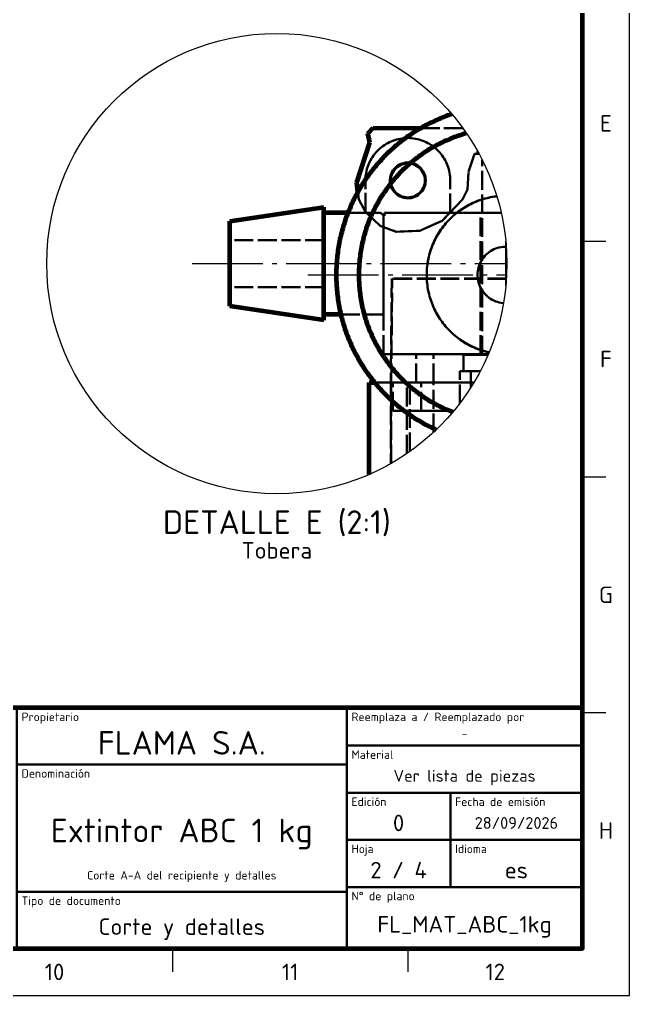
# Model space of a CAD drawing. Header units: millimetres. Extents: x 0 to 2208, y 0 to 420.
# Drawn here: x 944.6 to 1074, y 0 to 207 of the extents above; entities that cross this region are included whole.
import ezdxf
from ezdxf.enums import TextEntityAlignment as Align

# ---------------------------------------------------------------- set-up
doc = ezdxf.new("R2010")
doc.units = ezdxf.units.MM
doc.linetypes.add('IRAM-E-TRAZOS', pattern=[5, 4, -1])
doc.linetypes.add('IRAM-F-TRAZO-PUNTO', pattern=[20, 15, -2, 1, -2])
for name, color, linetype, lineweight in [('01-VISIBLE', 7, 'CONTINUOUS', 70), ('02-OCULTA', 4, 'IRAM-E-TRAZOS', 35), ('03-EJE', 1, 'IRAM-F-TRAZO-PUNTO', 18), ('06-TEXTO', 7, 'CONTINUOUS', 25), ('07-RECUADRO', 7, 'CONTINUOUS', 70), ('08-FINA', 5, 'CONTINUOUS', 18), ('10-ROTULO', 7, 'CONTINUOUS', 35), ('11-TEXTO-ROTULO', 7, 'CONTINUOUS', 25)]:
    doc.layers.add(name, color=color, linetype=linetype, lineweight=lineweight)
doc.styles.add('ISO3098', font='isocpeur.ttf')

msp = doc.modelspace()

# ---------------------------------------------------------------- linework, layer by layer
at = {"layer": '01-VISIBLE'}
for points in [[(1036.291, 186.972), (1035.958, 186.858), (1035.58, 186.724), (1035.203, 186.587), (1034.828, 186.445), (1034.455, 186.298), (1034.083, 186.148), (1033.713, 185.993), (1033.344, 185.835), (1032.978, 185.672), (1032.613, 185.505), (1032.25, 185.334), (1031.889, 185.16), (1031.53, 184.981), (1031.173, 184.798), (1030.818, 184.611), (1030.466, 184.42), (1030.115, 184.226), (1029.767, 184.027), (1029.42, 183.824), (1029.077, 183.618), (1028.735, 183.408), (1028.396, 183.194), (1028.059, 182.976), (1027.724, 182.755), (1027.393, 182.53), (1027.063, 182.301), (1026.736, 182.069), (1026.412, 181.833), (1026.091, 181.593), (1025.772, 181.35), (1025.456, 181.103), (1025.142, 180.852), (1024.832, 180.599), (1024.524, 180.341), (1024.219, 180.081), (1023.917, 179.817), (1023.618, 179.549), (1023.322, 179.279), (1023.03, 179.005), (1022.74, 178.728), (1022.453, 178.447), (1022.169, 178.164), (1021.889, 177.877), (1021.612, 177.587), (1021.338, 177.294), (1021.067, 176.998), (1020.8, 176.699), (1020.536, 176.397), (1020.275, 176.093), (1020.018, 175.785), (1019.764, 175.474), (1019.514, 175.161), (1019.267, 174.845), (1019.024, 174.526), (1018.784, 174.204), (1018.548, 173.88), (1018.316, 173.553), (1018.087, 173.224), (1017.862, 172.892), (1017.64, 172.558), (1017.423, 172.221), (1017.209, 171.882), (1016.999, 171.54), (1016.792, 171.196), (1016.59, 170.85), (1016.391, 170.502), (1016.196, 170.151), (1016.006, 169.798), (1015.819, 169.443), (1015.636, 169.086), (1015.457, 168.727), (1015.282, 168.366), (1015.111, 168.004), (1014.945, 167.639), (1014.782, 167.272), (1014.623, 166.904), (1014.469, 166.534), (1014.318, 166.162), (1014.172, 165.789), (1014.03, 165.414), (1013.892, 165.037), (1013.759, 164.659), (1013.629, 164.279), (1013.504, 163.898), (1013.383, 163.516), (1013.266, 163.132), (1013.154, 162.747), (1013.046, 162.361), (1012.942, 161.974), (1012.842, 161.585), (1012.747, 161.196), (1012.657, 160.805), (1012.57, 160.413), (1012.488, 160.021), (1012.41, 159.627), (1012.337, 159.233), (1012.268, 158.838), (1012.204, 158.442), (1012.144, 158.046), (1012.088, 157.648), (1012.037, 157.251), (1011.99, 156.852), (1011.947, 156.453), (1011.91, 156.054), (1011.876, 155.655), (1011.847, 155.255), (1011.823, 154.854), (1011.802, 154.454), (1011.787, 154.053), (1011.776, 153.652), (1011.769, 153.251), (1011.767, 152.85), (1011.769, 152.449), (1011.776, 152.048), (1011.787, 151.647), (1011.802, 151.246), (1011.823, 150.846), (1011.847, 150.445), (1011.876, 150.045), (1011.91, 149.646), (1011.947, 149.247), (1011.99, 148.848), (1012.037, 148.449), (1012.088, 148.052), (1012.144, 147.654), (1012.204, 147.258), (1012.268, 146.862), (1012.337, 146.467), (1012.41, 146.073), (1012.488, 145.679), (1012.57, 145.287), (1012.657, 144.895), (1012.747, 144.504), (1012.842, 144.115), (1012.942, 143.726), (1013.046, 143.339), (1013.154, 142.953), (1013.266, 142.568), (1013.383, 142.184), (1013.504, 141.802), (1013.629, 141.421), (1013.759, 141.041), (1013.892, 140.663), (1014.03, 140.286), (1014.172, 139.911), (1014.318, 139.538), (1014.469, 139.166), (1014.623, 138.796), (1014.782, 138.428), (1014.945, 138.061), (1015.111, 137.696), (1015.282, 137.334), (1015.457, 136.973), (1015.636, 136.614), (1015.819, 136.257), (1016.006, 135.902), (1016.196, 135.549), (1016.391, 135.198), (1016.59, 134.85), (1016.792, 134.504), (1016.999, 134.16), (1017.209, 133.818), (1017.423, 133.479), (1017.64, 133.142), (1017.862, 132.808), (1018.087, 132.476), (1018.316, 132.147), (1018.548, 131.82), (1018.784, 131.496), (1019.024, 131.174), (1019.267, 130.855), (1019.514, 130.539), (1019.764, 130.226), (1020.018, 129.915), (1020.275, 129.607), (1020.536, 129.303), (1020.8, 129.001), (1021.067, 128.702), (1021.338, 128.406), (1021.612, 128.113), (1021.889, 127.823), (1022.169, 127.536), (1022.453, 127.253), (1022.74, 126.972), (1023.03, 126.695), (1023.322, 126.421), (1023.618, 126.151), (1023.917, 125.883), (1024.219, 125.619), (1024.524, 125.359), (1024.832, 125.101), (1025.142, 124.848), (1025.456, 124.597), (1025.772, 124.35), (1026.091, 124.107), (1026.412, 123.867), (1026.736, 123.631), (1027.063, 123.399), (1027.393, 123.17), (1027.724, 122.945), (1028.059, 122.724), (1028.396, 122.506), (1028.735, 122.292), (1029.077, 122.082), (1029.42, 121.876), (1029.767, 121.673), (1030.115, 121.474), (1030.466, 121.28), (1030.818, 121.089), (1031.173, 120.902), (1031.53, 120.719), (1031.889, 120.54), (1032.25, 120.366), (1032.613, 120.195), (1032.978, 120.028), (1032.985, 120.025)], [(1039.408, 182.909), (1039.274, 182.872), (1038.889, 182.76), (1038.507, 182.644), (1038.125, 182.523), (1037.746, 182.397), (1037.368, 182.266), (1036.991, 182.13), (1036.617, 181.99), (1036.244, 181.844), (1035.873, 181.694), (1035.504, 181.539), (1035.137, 181.38), (1034.773, 181.215), (1034.41, 181.046), (1034.05, 180.873), (1033.691, 180.695), (1033.335, 180.512), (1032.982, 180.325), (1032.631, 180.133), (1032.282, 179.936), (1031.936, 179.736), (1031.593, 179.53), (1031.252, 179.321), (1030.914, 179.107), (1030.579, 178.889), (1030.246, 178.666), (1029.917, 178.439), (1029.59, 178.208), (1029.266, 177.973), (1028.946, 177.734), (1028.628, 177.491), (1028.314, 177.243), (1028.003, 176.992), (1027.695, 176.736), (1027.39, 176.477), (1027.089, 176.214), (1026.791, 175.947), (1026.496, 175.676), (1026.206, 175.401), (1025.918, 175.123), (1025.634, 174.841), (1025.354, 174.555), (1025.078, 174.266), (1024.805, 173.973), (1024.536, 173.677), (1024.271, 173.378), (1024.01, 173.075), (1023.752, 172.768), (1023.499, 172.459), (1023.249, 172.146), (1023.004, 171.83), (1022.763, 171.511), (1022.525, 171.189), (1022.292, 170.864), (1022.063, 170.536), (1021.839, 170.205), (1021.618, 169.871), (1021.402, 169.534), (1021.19, 169.195), (1020.983, 168.852), (1020.78, 168.508), (1020.582, 168.16), (1020.387, 167.811), (1020.198, 167.458), (1020.013, 167.104), (1019.832, 166.747), (1019.656, 166.387), (1019.485, 166.026), (1019.319, 165.662), (1019.157, 165.296), (1018.999, 164.928), (1018.847, 164.558), (1018.699, 164.187), (1018.556, 163.813), (1018.418, 163.437), (1018.285, 163.06), (1018.156, 162.681), (1018.032, 162.301), (1017.914, 161.919), (1017.8, 161.535), (1017.691, 161.15), (1017.587, 160.764), (1017.488, 160.376), (1017.394, 159.988), (1017.305, 159.597), (1017.221, 159.206), (1017.142, 158.814), (1017.068, 158.421), (1016.999, 158.027), (1016.935, 157.632), (1016.877, 157.236), (1016.823, 156.84), (1016.774, 156.443), (1016.731, 156.045), (1016.692, 155.647), (1016.659, 155.248), (1016.631, 154.849), (1016.608, 154.45), (1016.59, 154.05), (1016.577, 153.65), (1016.569, 153.25), (1016.567, 152.85), (1016.569, 152.45), (1016.577, 152.05), (1016.59, 151.65), (1016.608, 151.25), (1016.631, 150.851), (1016.659, 150.452), (1016.692, 150.053), (1016.731, 149.655), (1016.774, 149.257), (1016.823, 148.86), (1016.877, 148.464), (1016.935, 148.068), (1016.999, 147.673), (1017.068, 147.279), (1017.142, 146.886), (1017.221, 146.494), (1017.305, 146.103), (1017.394, 145.712), (1017.488, 145.324), (1017.587, 144.936), (1017.691, 144.55), (1017.8, 144.165), (1017.914, 143.781), (1018.032, 143.399), (1018.156, 143.019), (1018.285, 142.64), (1018.418, 142.263), (1018.556, 141.887), (1018.699, 141.513), (1018.847, 141.142), (1018.999, 140.772), (1019.157, 140.404), (1019.319, 140.038), (1019.485, 139.674), (1019.656, 139.313), (1019.832, 138.953), (1020.013, 138.596), (1020.198, 138.242), (1020.387, 137.889), (1020.582, 137.54), (1020.78, 137.192), (1020.983, 136.848), (1021.19, 136.505), (1021.402, 136.166), (1021.618, 135.829), (1021.839, 135.495), (1022.063, 135.164), (1022.292, 134.836), (1022.525, 134.511), (1022.763, 134.189), (1023.004, 133.87), (1023.249, 133.554), (1023.499, 133.241), (1023.752, 132.932), (1024.01, 132.625), (1024.271, 132.322), (1024.536, 132.023), (1024.805, 131.727), (1025.078, 131.434), (1025.354, 131.145), (1025.634, 130.859), (1025.918, 130.577), (1026.206, 130.299), (1026.496, 130.024), (1026.791, 129.753), (1027.089, 129.486), (1027.39, 129.223), (1027.695, 128.964), (1028.003, 128.708), (1028.314, 128.457), (1028.628, 128.209), (1028.946, 127.966), (1029.266, 127.727), (1029.59, 127.492), (1029.917, 127.261), (1030.246, 127.034), (1030.579, 126.811), (1030.914, 126.593), (1031.252, 126.379), (1031.593, 126.17), (1031.936, 125.964), (1032.282, 125.764), (1032.631, 125.567), (1032.982, 125.375), (1033.335, 125.188), (1033.691, 125.005), (1034.05, 124.827), (1034.41, 124.654), (1034.773, 124.485), (1035.137, 124.32), (1035.504, 124.161), (1035.873, 124.006), (1036.244, 123.856), (1036.487, 123.761)], [(1018.447, 182.87), (1019.607, 184.03)], [(1018.867, 180.95), (1018.447, 182.87)], [(1019.607, 184.03), (1029.738, 184.011)], [(1016.127, 172.49), (1018.867, 180.95)], [(1016.364, 170.454), (1016.127, 172.49)], [(989.167, 164.25), (1009.167, 167.25)], [(1009.167, 143.25), (1009.167, 144.25), (1009.167, 145.25), (1009.167, 146.25), (1009.167, 147.25), (1009.167, 148.25), (1009.167, 149.25), (1009.167, 150.25), (1009.167, 151.25), (1009.167, 152.25), (1009.167, 153.25), (1009.167, 154.25), (1009.167, 155.25), (1009.167, 156.25), (1009.167, 157.25), (1009.167, 158.25), (1009.167, 159.25), (1009.167, 160.25), (1009.167, 161.25), (1009.167, 162.25), (1009.167, 163.25), (1009.167, 164.25), (1009.167, 165.25), (1009.167, 166.25), (1009.167, 167.25)], [(1014.274, 166.05), (1009.167, 166.05)], [(989.167, 146.25), (989.167, 147.25), (989.167, 148.25), (989.167, 149.25), (989.167, 150.25), (989.167, 151.25), (989.167, 152.25), (989.167, 153.25), (989.167, 154.25), (989.167, 155.25), (989.167, 156.25), (989.167, 157.25), (989.167, 158.25), (989.167, 159.25), (989.167, 160.25), (989.167, 161.25), (989.167, 162.25), (989.167, 163.25), (989.167, 164.25)], [(1009.167, 143.25), (989.167, 146.25)], [(1012.76, 144.45), (1009.167, 144.45)], [(1018.767, 130.05), (1018.957, 130.05), (1019.147, 130.05), (1019.337, 130.05), (1019.527, 130.05), (1019.717, 130.05), (1019.907, 130.05)], [(1018.767, 110.525), (1018.767, 130.05)]]:
    msp.add_lwpolyline(points, dxfattribs=at)
at = {"layer": '02-OCULTA'}
for points in [[(1036.291, 186.971), (1036.073, 186.898), (1035.695, 186.766), (1035.318, 186.629), (1034.943, 186.489), (1034.57, 186.344), (1034.198, 186.195), (1033.828, 186.042), (1033.46, 185.885), (1033.094, 185.724), (1032.729, 185.559), (1032.366, 185.39), (1032.005, 185.216), (1031.646, 185.039), (1031.289, 184.858), (1030.934, 184.673), (1030.582, 184.483), (1030.231, 184.29), (1029.882, 184.093), (1029.536, 183.893), (1029.192, 183.688), (1028.85, 183.479), (1028.511, 183.267), (1028.174, 183.051), (1027.839, 182.831), (1027.507, 182.608), (1027.177, 182.381), (1026.85, 182.15), (1026.526, 181.916), (1026.204, 181.678), (1025.884, 181.436), (1025.568, 181.191), (1025.254, 180.942), (1024.943, 180.69), (1024.635, 180.435), (1024.33, 180.176), (1024.027, 179.913), (1023.728, 179.648), (1023.431, 179.379), (1023.138, 179.107), (1022.847, 178.831), (1022.56, 178.552), (1022.275, 178.27), (1021.994, 177.985), (1021.716, 177.697), (1021.442, 177.406), (1021.17, 177.112), (1020.902, 176.814), (1020.637, 176.514), (1020.376, 176.211), (1020.118, 175.905), (1019.863, 175.596), (1019.612, 175.284), (1019.364, 174.97), (1019.12, 174.653), (1018.879, 174.333), (1018.642, 174.01), (1018.409, 173.685), (1018.179, 173.357), (1017.952, 173.027), (1017.73, 172.694), (1017.511, 172.359), (1017.296, 172.021), (1017.085, 171.681), (1016.877, 171.339), (1016.673, 170.994), (1016.474, 170.647), (1016.278, 170.298), (1016.086, 169.947), (1015.897, 169.594), (1015.713, 169.238), (1015.533, 168.881), (1015.357, 168.521), (1015.184, 168.16), (1015.016, 167.797), (1014.852, 167.432), (1014.692, 167.065), (1014.536, 166.696), (1014.384, 166.326), (1014.236, 165.953), (1014.092, 165.58), (1013.953, 165.205), (1013.818, 164.828), (1013.687, 164.449), (1013.56, 164.07), (1013.437, 163.689), (1013.319, 163.306), (1013.204, 162.923), (1013.095, 162.538), (1012.989, 162.151), (1012.888, 161.764), (1012.791, 161.376), (1012.698, 160.986), (1012.61, 160.596), (1012.526, 160.204), (1012.446, 159.812), (1012.371, 159.419), (1012.3, 159.025), (1012.234, 158.63), (1012.172, 158.234), (1012.114, 157.838), (1012.061, 157.441), (1012.012, 157.044), (1011.967, 156.646), (1011.927, 156.248), (1011.892, 155.849), (1011.861, 155.45), (1011.834, 155.051), (1011.812, 154.651), (1011.794, 154.251), (1011.781, 153.851), (1011.772, 153.45), (1011.767, 153.05), (1011.767, 152.65), (1011.772, 152.25), (1011.781, 151.849), (1011.794, 151.449), (1011.812, 151.049), (1011.834, 150.649), (1011.861, 150.25), (1011.892, 149.851), (1011.927, 149.452), (1011.967, 149.054), (1012.012, 148.656), (1012.061, 148.259), (1012.114, 147.862), (1012.172, 147.466), (1012.234, 147.07), (1012.3, 146.675), (1012.371, 146.281), (1012.446, 145.888), (1012.526, 145.496), (1012.61, 145.104), (1012.698, 144.714), (1012.791, 144.324), (1012.888, 143.936), (1012.989, 143.549), (1013.095, 143.162), (1013.204, 142.777), (1013.319, 142.394), (1013.437, 142.011), (1013.56, 141.63), (1013.687, 141.251), (1013.818, 140.872), (1013.953, 140.495), (1014.092, 140.12), (1014.236, 139.747), (1014.384, 139.374), (1014.536, 139.004), (1014.692, 138.635), (1014.852, 138.268), (1015.016, 137.903), (1015.184, 137.54), (1015.357, 137.179), (1015.533, 136.819), (1015.713, 136.462), (1015.897, 136.106), (1016.086, 135.753), (1016.278, 135.402), (1016.474, 135.053), (1016.673, 134.706), (1016.877, 134.361), (1017.085, 134.019), (1017.296, 133.679), (1017.511, 133.341), (1017.73, 133.006), (1017.952, 132.673), (1018.179, 132.343), (1018.409, 132.015), (1018.642, 131.69), (1018.879, 131.367), (1019.12, 131.047), (1019.364, 130.73), (1019.612, 130.416), (1019.863, 130.104), (1020.118, 129.795), (1020.376, 129.489), (1020.637, 129.186), (1020.902, 128.886), (1021.17, 128.588), (1021.442, 128.294), (1021.716, 128.003), (1021.994, 127.715), (1022.275, 127.43), (1022.56, 127.148), (1022.847, 126.869), (1023.138, 126.593), (1023.431, 126.321), (1023.728, 126.052), (1024.027, 125.787), (1024.33, 125.524), (1024.635, 125.265), (1024.943, 125.01), (1025.254, 124.758), (1025.568, 124.509), (1025.884, 124.264), (1026.204, 124.022), (1026.526, 123.784), (1026.85, 123.55), (1027.177, 123.319), (1027.507, 123.092), (1027.839, 122.869), (1028.174, 122.649), (1028.511, 122.433), (1028.85, 122.221), (1029.192, 122.012), (1029.536, 121.807), (1029.882, 121.607), (1030.231, 121.41), (1030.582, 121.217), (1030.934, 121.027), (1031.289, 120.842), (1031.646, 120.661), (1032.005, 120.484), (1032.366, 120.31), (1032.729, 120.141), (1032.985, 120.025)], [(1018.447, 182.87), (1019.607, 184.03)], [(1018.867, 180.95), (1018.447, 182.87)], [(1019.607, 184.03), (1038.64, 183.994)], [(1029.738, 184.011), (1038.64, 183.994)], [(1016.127, 172.49), (1018.867, 180.95)], [(1035.967, 172.91), (1035.958, 173.314), (1035.93, 173.717), (1035.885, 174.118), (1035.822, 174.517), (1035.741, 174.913), (1035.642, 175.304), (1035.526, 175.691), (1035.393, 176.072), (1035.242, 176.447), (1035.075, 176.815), (1034.892, 177.175), (1034.693, 177.526), (1034.478, 177.868), (1034.248, 178.2), (1034.003, 178.521), (1033.744, 178.831), (1033.472, 179.13), (1033.186, 179.415), (1032.888, 179.688), (1032.578, 179.946), (1032.257, 180.191), (1031.925, 180.421), (1031.583, 180.636), (1031.231, 180.835), (1030.872, 181.019), (1030.504, 181.186), (1030.129, 181.336), (1029.748, 181.47), (1029.361, 181.586), (1028.969, 181.684), (1028.574, 181.765), (1028.175, 181.829), (1027.773, 181.874), (1027.37, 181.901), (1026.967, 181.91), (1026.563, 181.901), (1026.16, 181.874), (1025.759, 181.829), (1025.36, 181.765), (1024.964, 181.684), (1024.572, 181.586), (1024.186, 181.47), (1023.804, 181.336), (1023.429, 181.186), (1023.062, 181.019), (1022.702, 180.835), (1022.351, 180.636), (1022.009, 180.421), (1021.677, 180.191), (1021.355, 179.946), (1021.045, 179.688), (1020.747, 179.415), (1020.462, 179.13), (1020.189, 178.831), (1019.93, 178.521), (1019.686, 178.2), (1019.456, 177.868), (1019.241, 177.526), (1019.041, 177.175), (1018.858, 176.815), (1018.691, 176.447), (1018.541, 176.072), (1018.407, 175.691), (1018.291, 175.304), (1018.192, 174.913), (1018.111, 174.517), (1018.048, 174.118), (1018.003, 173.717), (1017.976, 173.314), (1017.967, 172.91)], [(1035.967, 172.91), (1035.958, 173.314), (1035.93, 173.717), (1035.885, 174.118), (1035.822, 174.517), (1035.741, 174.913), (1035.642, 175.304), (1035.526, 175.691), (1035.393, 176.072), (1035.242, 176.447), (1035.075, 176.815), (1034.892, 177.175), (1034.693, 177.526), (1034.478, 177.868), (1034.248, 178.2), (1034.003, 178.521), (1033.744, 178.831), (1033.472, 179.13), (1033.186, 179.415), (1032.888, 179.688), (1032.578, 179.946), (1032.257, 180.191), (1031.925, 180.421), (1031.583, 180.636), (1031.231, 180.835), (1030.872, 181.019), (1030.504, 181.186), (1030.129, 181.336), (1029.748, 181.47), (1029.361, 181.586), (1028.969, 181.684), (1028.574, 181.765), (1028.175, 181.829), (1027.773, 181.874), (1027.37, 181.901), (1026.967, 181.91), (1026.563, 181.901), (1026.16, 181.874), (1025.759, 181.829), (1025.36, 181.765), (1024.964, 181.684), (1024.572, 181.586), (1024.186, 181.47), (1023.804, 181.336), (1023.429, 181.186), (1023.062, 181.019), (1022.702, 180.835), (1022.351, 180.636), (1022.009, 180.421), (1021.677, 180.191), (1021.355, 179.946), (1021.045, 179.688), (1020.747, 179.415), (1020.462, 179.13), (1020.189, 178.831), (1019.93, 178.521), (1019.686, 178.2), (1019.456, 177.868), (1019.241, 177.526), (1019.041, 177.175), (1018.858, 176.815), (1018.691, 176.447), (1018.541, 176.072), (1018.407, 175.691), (1018.291, 175.304), (1018.192, 174.913), (1018.111, 174.517), (1018.048, 174.118), (1018.003, 173.717), (1017.976, 173.314), (1017.967, 172.91)], [(1041.107, 178.53), (1039.827, 174.61)], [(1041.107, 178.53), (1039.827, 174.61)], [(1042.091, 178.53), (1041.107, 178.53)], [(1042.091, 178.53), (1041.107, 178.53)], [(1041.767, 178.53), (1041.767, 179.119)], [(1042.091, 178.53), (1041.767, 178.53)], [(1041.767, 178.53), (1042.091, 178.53)], [(1030.767, 172.91), (1030.745, 173.314), (1030.681, 173.713), (1030.574, 174.103), (1030.427, 174.48), (1030.241, 174.839), (1030.017, 175.176), (1029.759, 175.488), (1029.469, 175.77), (1029.151, 176.02), (1028.808, 176.234), (1028.444, 176.411), (1028.064, 176.548), (1027.671, 176.644), (1027.27, 176.698), (1026.866, 176.709), (1026.462, 176.676), (1026.065, 176.601), (1025.678, 176.485), (1025.305, 176.327), (1024.951, 176.131), (1024.62, 175.899), (1024.316, 175.633), (1024.041, 175.335), (1023.8, 175.011), (1023.595, 174.662), (1023.428, 174.294), (1023.301, 173.91), (1023.215, 173.514), (1023.172, 173.112), (1023.172, 172.708), (1023.215, 172.306), (1023.301, 171.91), (1023.428, 171.526), (1023.595, 171.158), (1023.8, 170.809), (1024.041, 170.485), (1024.316, 170.187), (1024.62, 169.921), (1024.951, 169.689), (1025.305, 169.493), (1025.678, 169.335), (1026.065, 169.219), (1026.462, 169.144), (1026.866, 169.111), (1027.27, 169.122), (1027.671, 169.176), (1028.064, 169.272), (1028.444, 169.409), (1028.808, 169.586), (1029.151, 169.8), (1029.469, 170.05), (1029.759, 170.332), (1030.017, 170.644), (1030.241, 170.981), (1030.427, 171.34), (1030.574, 171.717), (1030.681, 172.107), (1030.745, 172.506), (1030.767, 172.91)], [(1030.767, 172.91), (1030.745, 173.314), (1030.681, 173.713), (1030.574, 174.103), (1030.427, 174.48), (1030.241, 174.839), (1030.017, 175.176), (1029.759, 175.488), (1029.469, 175.77), (1029.151, 176.02), (1028.808, 176.234), (1028.444, 176.411), (1028.064, 176.548), (1027.671, 176.644), (1027.27, 176.698), (1026.866, 176.709), (1026.462, 176.676), (1026.065, 176.601), (1025.678, 176.485), (1025.305, 176.327), (1024.951, 176.131), (1024.62, 175.899), (1024.316, 175.633), (1024.041, 175.335), (1023.8, 175.011), (1023.595, 174.662), (1023.428, 174.294), (1023.301, 173.91), (1023.215, 173.514), (1023.172, 173.112), (1023.172, 172.708), (1023.215, 172.306), (1023.301, 171.91), (1023.428, 171.526), (1023.595, 171.158), (1023.8, 170.809), (1024.041, 170.485), (1024.316, 170.187), (1024.62, 169.921), (1024.951, 169.689), (1025.305, 169.493), (1025.678, 169.335), (1026.065, 169.219), (1026.462, 169.144), (1026.866, 169.111), (1027.27, 169.122), (1027.671, 169.176), (1028.064, 169.272), (1028.444, 169.409), (1028.808, 169.586), (1029.151, 169.8), (1029.469, 170.05), (1029.759, 170.332), (1030.017, 170.644), (1030.241, 170.981), (1030.427, 171.34), (1030.574, 171.717), (1030.681, 172.107), (1030.745, 172.506), (1030.767, 172.91)], [(1030.567, 172.91), (1030.544, 173.313), (1030.476, 173.711), (1030.365, 174.099), (1030.21, 174.472), (1030.015, 174.825), (1029.781, 175.155), (1029.512, 175.456), (1029.211, 175.725), (1028.882, 175.958), (1028.529, 176.153), (1028.156, 176.308), (1027.768, 176.42), (1027.37, 176.487), (1026.967, 176.51), (1026.564, 176.487), (1026.166, 176.42), (1025.778, 176.308), (1025.405, 176.153), (1025.051, 175.958), (1024.722, 175.725), (1024.421, 175.456), (1024.152, 175.155), (1023.918, 174.825), (1023.723, 174.472), (1023.569, 174.099), (1023.457, 173.711), (1023.389, 173.313), (1023.367, 172.91), (1023.389, 172.507), (1023.457, 172.109), (1023.569, 171.721), (1023.723, 171.348), (1023.918, 170.995), (1024.152, 170.665), (1024.421, 170.364), (1024.722, 170.095), (1025.051, 169.862), (1025.405, 169.667), (1025.778, 169.512), (1026.166, 169.4), (1026.564, 169.333), (1026.967, 169.31), (1027.37, 169.333), (1027.768, 169.4), (1028.156, 169.512), (1028.529, 169.667), (1028.882, 169.862), (1029.211, 170.095), (1029.512, 170.364), (1029.781, 170.665), (1030.015, 170.995), (1030.21, 171.348), (1030.365, 171.721), (1030.476, 172.109), (1030.544, 172.507), (1030.567, 172.91)], [(1030.567, 172.91), (1030.544, 173.313), (1030.476, 173.711), (1030.365, 174.099), (1030.21, 174.472), (1030.015, 174.825), (1029.781, 175.155), (1029.512, 175.456), (1029.211, 175.725), (1028.882, 175.958), (1028.529, 176.153), (1028.156, 176.308), (1027.768, 176.42), (1027.37, 176.487), (1026.967, 176.51), (1026.564, 176.487), (1026.166, 176.42), (1025.778, 176.308), (1025.405, 176.153), (1025.051, 175.958), (1024.722, 175.725), (1024.421, 175.456), (1024.152, 175.155), (1023.918, 174.825), (1023.723, 174.472), (1023.569, 174.099), (1023.457, 173.711), (1023.389, 173.313), (1023.367, 172.91), (1023.389, 172.507), (1023.457, 172.109), (1023.569, 171.721), (1023.723, 171.348), (1023.918, 170.995), (1024.152, 170.665), (1024.421, 170.364), (1024.722, 170.095), (1025.051, 169.862), (1025.405, 169.667), (1025.778, 169.512), (1026.166, 169.4), (1026.564, 169.333), (1026.967, 169.31), (1027.37, 169.333), (1027.768, 169.4), (1028.156, 169.512), (1028.529, 169.667), (1028.882, 169.862), (1029.211, 170.095), (1029.512, 170.364), (1029.781, 170.665), (1030.015, 170.995), (1030.21, 171.348), (1030.365, 171.721), (1030.476, 172.109), (1030.544, 172.507), (1030.567, 172.91)], [(1030.567, 172.91), (1030.544, 173.313), (1030.476, 173.711), (1030.365, 174.099), (1030.21, 174.472), (1030.015, 174.825), (1029.781, 175.155), (1029.512, 175.456), (1029.211, 175.725), (1028.882, 175.958), (1028.529, 176.153), (1028.156, 176.308), (1027.768, 176.42), (1027.37, 176.487), (1026.967, 176.51), (1026.564, 176.487), (1026.166, 176.42), (1025.778, 176.308), (1025.405, 176.153), (1025.051, 175.958), (1024.722, 175.725), (1024.421, 175.456), (1024.152, 175.155), (1023.918, 174.825), (1023.723, 174.472), (1023.569, 174.099), (1023.457, 173.711), (1023.389, 173.313), (1023.367, 172.91), (1023.389, 172.507), (1023.457, 172.109), (1023.569, 171.721), (1023.723, 171.348), (1023.918, 170.995), (1024.152, 170.665), (1024.421, 170.364), (1024.722, 170.095), (1025.051, 169.862), (1025.405, 169.667), (1025.778, 169.512), (1026.166, 169.4), (1026.564, 169.333), (1026.967, 169.31), (1027.37, 169.333), (1027.768, 169.4), (1028.156, 169.512), (1028.529, 169.667), (1028.882, 169.862), (1029.211, 170.095), (1029.512, 170.364), (1029.781, 170.665), (1030.015, 170.995), (1030.21, 171.348), (1030.365, 171.721), (1030.476, 172.109), (1030.544, 172.507), (1030.567, 172.91)], [(1030.567, 172.91), (1030.544, 173.313), (1030.476, 173.711), (1030.365, 174.099), (1030.21, 174.472), (1030.015, 174.825), (1029.781, 175.155), (1029.512, 175.456), (1029.211, 175.725), (1028.882, 175.958), (1028.529, 176.153), (1028.156, 176.308), (1027.768, 176.42), (1027.37, 176.487), (1026.967, 176.51), (1026.564, 176.487), (1026.166, 176.42), (1025.778, 176.308), (1025.405, 176.153), (1025.051, 175.958), (1024.722, 175.725), (1024.421, 175.456), (1024.152, 175.155), (1023.918, 174.825), (1023.723, 174.472), (1023.569, 174.099), (1023.457, 173.711), (1023.389, 173.313), (1023.367, 172.91), (1023.389, 172.507), (1023.457, 172.109), (1023.569, 171.721), (1023.723, 171.348), (1023.918, 170.995), (1024.152, 170.665), (1024.421, 170.364), (1024.722, 170.095), (1025.051, 169.862), (1025.405, 169.667), (1025.778, 169.512), (1026.166, 169.4), (1026.564, 169.333), (1026.967, 169.31), (1027.37, 169.333), (1027.768, 169.4), (1028.156, 169.512), (1028.529, 169.667), (1028.882, 169.862), (1029.211, 170.095), (1029.512, 170.364), (1029.781, 170.665), (1030.015, 170.995), (1030.21, 171.348), (1030.365, 171.721), (1030.476, 172.109), (1030.544, 172.507), (1030.567, 172.91)], [(1042.767, 135.93), (1042.767, 177.243)], [(1039.827, 174.61), (1039.627, 171.01)], [(1039.827, 174.61), (1039.627, 171.01)], [(1016.547, 168.89), (1016.127, 172.49)], [(1017.967, 166.05), (1017.967, 172.91)], [(1017.967, 166.05), (1017.967, 172.91)], [(1017.967, 166.242), (1017.967, 172.91)], [(1017.967, 166.242), (1017.967, 172.91)], [(1035.967, 166.05), (1035.967, 172.91)], [(1035.967, 166.05), (1035.967, 172.91)], [(1035.967, 166.158), (1035.967, 172.91)], [(1035.967, 166.158), (1035.967, 172.91)], [(1016.547, 168.89), (1016.364, 170.454)], [(1039.627, 171.01), (1038.567, 168.89)], [(1039.627, 171.01), (1038.567, 168.89)], [(1018.027, 166.13), (1016.547, 168.89)], [(1018.027, 166.13), (1016.547, 168.89)], [(1045.861, 169.54), (1045.665, 169.518), (1045.267, 169.463), (1044.871, 169.399), (1044.477, 169.325), (1044.084, 169.241), (1043.694, 169.149), (1043.306, 169.047), (1042.92, 168.936), (1042.537, 168.815), (1042.157, 168.686), (1041.78, 168.547), (1041.407, 168.4), (1041.038, 168.243), (1040.672, 168.078), (1040.31, 167.904), (1039.952, 167.722), (1039.599, 167.531), (1039.251, 167.332), (1038.908, 167.124), (1038.569, 166.909), (1038.236, 166.685), (1037.908, 166.453), (1037.586, 166.214), (1037.27, 165.967), (1036.959, 165.712), (1036.655, 165.451), (1036.357, 165.182), (1036.066, 164.905), (1035.781, 164.622), (1035.504, 164.333), (1035.233, 164.037), (1034.969, 163.734), (1034.713, 163.425), (1034.464, 163.11), (1034.223, 162.79), (1033.989, 162.463), (1033.763, 162.131), (1033.546, 161.794), (1033.336, 161.452), (1033.135, 161.105), (1032.942, 160.753), (1032.757, 160.396), (1032.581, 160.036), (1032.414, 159.671), (1032.255, 159.302), (1032.105, 158.93), (1031.965, 158.554), (1031.833, 158.175), (1031.71, 157.793), (1031.597, 157.408), (1031.492, 157.02), (1031.398, 156.63), (1031.312, 156.238), (1031.236, 155.844), (1031.169, 155.448), (1031.111, 155.051), (1031.064, 154.653), (1031.025, 154.253), (1030.997, 153.853), (1030.977, 153.452), (1030.968, 153.051), (1030.968, 152.649), (1030.977, 152.248), (1030.997, 151.847), (1031.025, 151.447), (1031.064, 151.047), (1031.111, 150.649), (1031.169, 150.252), (1031.236, 149.856), (1031.312, 149.462), (1031.398, 149.07), (1031.492, 148.68), (1031.597, 148.292), (1031.71, 147.907), (1031.833, 147.525), (1031.965, 147.146), (1032.105, 146.77), (1032.255, 146.398), (1032.414, 146.029), (1032.581, 145.664), (1032.757, 145.304), (1032.942, 144.947), (1033.135, 144.595), (1033.336, 144.248), (1033.546, 143.906), (1033.763, 143.569), (1033.989, 143.237), (1034.223, 142.91), (1034.464, 142.59), (1034.713, 142.275), (1034.969, 141.966), (1035.233, 141.663), (1035.504, 141.367), (1035.781, 141.078), (1036.066, 140.795), (1036.357, 140.518), (1036.655, 140.249), (1036.959, 139.988), (1037.27, 139.733), (1037.586, 139.486), (1037.908, 139.247), (1038.236, 139.015), (1038.569, 138.791), (1038.908, 138.576), (1039.251, 138.368), (1039.599, 138.169), (1039.952, 137.978), (1040.31, 137.796), (1040.672, 137.622), (1041.038, 137.457), (1041.407, 137.3), (1041.78, 137.153), (1042.157, 137.014), (1042.537, 136.885), (1042.92, 136.764), (1043.306, 136.653), (1043.694, 136.551), (1044.084, 136.459), (1044.225, 136.429)], [(1038.567, 168.89), (1034.227, 164.33)], [(1038.567, 168.89), (1034.227, 164.33)], [(1045.861, 169.541), (1045.771, 169.531), (1045.374, 169.479), (1044.978, 169.417), (1044.585, 169.346), (1044.193, 169.265), (1043.803, 169.176), (1043.415, 169.077), (1043.03, 168.968), (1042.647, 168.851), (1042.268, 168.725), (1041.891, 168.589), (1041.518, 168.445), (1041.148, 168.291), (1040.782, 168.129), (1040.42, 167.959), (1040.063, 167.779), (1039.709, 167.592), (1039.36, 167.396), (1039.016, 167.191), (1038.677, 166.979), (1038.343, 166.758), (1038.015, 166.53), (1037.692, 166.294), (1037.374, 166.05)], [(1009.167, 167.25), (1009.167, 166.25), (1009.167, 165.25), (1009.167, 164.25), (1009.167, 163.25), (1009.167, 162.25), (1009.167, 161.25), (1009.167, 160.25), (1009.167, 159.25), (1009.167, 158.25), (1009.167, 157.25), (1009.167, 156.25), (1009.167, 155.25), (1009.167, 154.25), (1009.167, 153.25), (1009.167, 152.25), (1009.167, 151.25), (1009.167, 150.25), (1009.167, 149.25), (1009.167, 148.25), (1009.167, 147.25), (1009.167, 146.25), (1009.167, 145.25), (1009.167, 144.25), (1009.167, 143.25)], [(1009.167, 144.45), (1009.167, 145.479), (1009.167, 146.507), (1009.167, 147.536), (1009.167, 148.564), (1009.167, 149.593), (1009.167, 150.621), (1009.167, 151.65), (1009.167, 152.679), (1009.167, 153.707), (1009.167, 154.736), (1009.167, 155.764), (1009.167, 156.793), (1009.167, 157.821), (1009.167, 158.85), (1009.167, 159.879), (1009.167, 160.907), (1009.167, 161.936), (1009.167, 162.964), (1009.167, 163.993), (1009.167, 165.021), (1009.167, 166.05)], [(1009.167, 166.05), (1009.167, 165.021), (1009.167, 163.993), (1009.167, 162.964), (1009.167, 161.936), (1009.167, 160.907), (1009.167, 159.879), (1009.167, 158.85), (1009.167, 157.821), (1009.167, 156.793), (1009.167, 155.764), (1009.167, 154.736), (1009.167, 153.707), (1009.167, 152.679), (1009.167, 151.65), (1009.167, 150.621), (1009.167, 149.593), (1009.167, 148.564), (1009.167, 147.536), (1009.167, 146.507), (1009.167, 145.479), (1009.167, 144.45)], [(1017.967, 166.05), (1014.274, 166.05)], [(1017.967, 166.242), (1018.027, 166.13)], [(1017.967, 166.242), (1018.027, 166.13)], [(1017.967, 166.05), (1021.141, 166.05)], [(1021.141, 166.05), (1017.967, 166.05)], [(1017.967, 166.05), (1021.141, 166.05)], [(1021.107, 163.29), (1018.027, 166.13)], [(1021.107, 163.29), (1018.027, 166.13)], [(1018.027, 166.13), (1018.113, 166.05)], [(1018.027, 166.13), (1018.113, 166.05)], [(1021.107, 163.29), (1020.608, 163.75), (1020.109, 164.21), (1019.61, 164.67), (1019.111, 165.13), (1018.612, 165.59), (1018.113, 166.05)], [(1018.113, 166.05), (1018.612, 165.59), (1019.111, 165.13), (1019.61, 164.67), (1020.109, 164.21), (1020.608, 163.75), (1021.107, 163.29)], [(1018.113, 166.05), (1021.141, 166.05)], [(1018.113, 166.05), (1021.141, 166.05)], [(1021.141, 166.05), (1018.113, 166.05)], [(1021.141, 166.05), (1021.211, 165.991), (1021.282, 165.933), (1021.353, 165.875), (1021.425, 165.818), (1021.498, 165.762), (1021.571, 165.707), (1021.644, 165.652), (1021.719, 165.599), (1021.793, 165.545), (1021.869, 165.493), (1021.944, 165.442), (1022.021, 165.391)], [(1021.141, 166.05), (1021.242, 165.965), (1021.345, 165.882), (1021.448, 165.8), (1021.553, 165.72), (1021.659, 165.641), (1021.767, 165.564)], [(1021.767, 165.564), (1021.659, 165.641), (1021.553, 165.72), (1021.448, 165.8), (1021.345, 165.882), (1021.242, 165.965), (1021.141, 166.05)], [(1021.141, 166.05), (1021.211, 165.991), (1021.282, 165.933), (1021.353, 165.875), (1021.425, 165.818), (1021.498, 165.762), (1021.571, 165.707), (1021.644, 165.652), (1021.719, 165.599), (1021.793, 165.545), (1021.869, 165.493), (1021.944, 165.442), (1022.021, 165.391)], [(1022.021, 165.391), (1022.021, 166.05)], [(1035.967, 166.05), (1022.021, 166.05)], [(1022.021, 166.05), (1023.127, 166.05), (1024.234, 166.05), (1025.34, 166.05), (1026.447, 166.05), (1027.554, 166.05), (1028.66, 166.05), (1029.767, 166.05)], [(1035.967, 166.05), (1022.021, 166.05)], [(1022.021, 166.05), (1023.127, 166.05), (1024.234, 166.05), (1025.34, 166.05), (1026.447, 166.05), (1027.554, 166.05), (1028.66, 166.05), (1029.767, 166.05)], [(1022.021, 165.391), (1022.021, 166.05)], [(1035.864, 166.05), (1022.021, 166.05)], [(1035.864, 166.05), (1022.021, 166.05)], [(1029.767, 166.05), (1037.374, 166.05)], [(1029.767, 166.05), (1046.79, 166.05)], [(1029.767, 166.05), (1035.864, 166.05)], [(1029.767, 166.05), (1035.864, 166.05)], [(1037.374, 166.05), (1037.06, 165.797), (1036.752, 165.536), (1036.451, 165.267), (1036.156, 164.992), (1035.867, 164.709), (1035.586, 164.42), (1035.311, 164.124), (1035.044, 163.822), (1034.784, 163.513), (1034.532, 163.198), (1034.287, 162.877), (1034.05, 162.55), (1033.821, 162.218), (1033.6, 161.88), (1033.387, 161.537), (1033.183, 161.189), (1032.986, 160.837), (1032.799, 160.479), (1032.62, 160.117), (1032.45, 159.752), (1032.288, 159.382), (1032.136, 159.008), (1031.992, 158.631), (1031.858, 158.25), (1031.733, 157.866), (1031.617, 157.48), (1031.511, 157.09), (1031.413, 156.699), (1031.326, 156.305), (1031.247, 155.909), (1031.179, 155.511), (1031.12, 155.112), (1031.07, 154.711), (1031.03, 154.309), (1031, 153.907), (1030.979, 153.504), (1030.969, 153.1), (1030.967, 152.697), (1030.976, 152.293), (1030.994, 151.89), (1031.022, 151.487), (1031.06, 151.085), (1031.107, 150.685), (1031.164, 150.285), (1031.23, 149.887), (1031.306, 149.49), (1031.391, 149.096), (1031.486, 148.704), (1031.591, 148.314), (1031.704, 147.926), (1031.827, 147.542), (1031.959, 147.161), (1032.101, 146.783), (1032.251, 146.408), (1032.41, 146.037), (1032.578, 145.67), (1032.755, 145.307), (1032.941, 144.949), (1033.135, 144.595), (1033.337, 144.246), (1033.548, 143.902), (1033.767, 143.563), (1033.994, 143.229), (1034.229, 142.901), (1034.472, 142.579), (1034.723, 142.262), (1034.981, 141.952), (1035.247, 141.648), (1035.519, 141.35), (1035.799, 141.059), (1036.086, 140.775), (1036.379, 140.498), (1036.679, 140.228), (1036.986, 139.965), (1037.298, 139.71), (1037.617, 139.463), (1037.942, 139.223), (1038.272, 138.99), (1038.607, 138.766), (1038.948, 138.55), (1039.295, 138.343), (1039.645, 138.143), (1040.001, 137.952), (1040.361, 137.77), (1040.726, 137.597), (1041.094, 137.432), (1041.466, 137.276), (1041.842, 137.129), (1042.222, 136.991), (1042.604, 136.863), (1042.99, 136.743), (1043.378, 136.633), (1043.769, 136.533), (1044.162, 136.441), (1044.225, 136.428)], [(1034.227, 164.33), (1035.864, 166.05)], [(1034.227, 164.33), (1035.864, 166.05)], [(1035.864, 166.05), (1035.967, 166.158)], [(1035.864, 166.05), (1035.967, 166.158)], [(1037.374, 166.05), (1046.79, 166.05)], [(1046.79, 166.05), (1046.687, 166.05), (1045.607, 166.05), (1044.527, 166.05), (1043.447, 166.05), (1042.367, 166.05)], [(1042.367, 166.05), (1043.447, 166.05), (1044.527, 166.05), (1045.607, 166.05), (1046.687, 166.05), (1046.79, 166.05)], [(1042.367, 136.05), (1042.367, 166.05)], [(989.167, 164.25), (989.167, 163.25), (989.167, 162.25), (989.167, 161.25), (989.167, 160.25), (989.167, 159.25), (989.167, 158.25), (989.167, 157.25), (989.167, 156.25), (989.167, 155.25), (989.167, 154.25), (989.167, 153.25), (989.167, 152.25), (989.167, 151.25), (989.167, 150.25), (989.167, 149.25), (989.167, 148.25), (989.167, 147.25), (989.167, 146.25)], [(1021.767, 136.05), (1021.767, 165.564)], [(1022.021, 165.391), (1021.978, 165.419), (1021.935, 165.448), (1021.893, 165.476), (1021.851, 165.505), (1021.809, 165.535), (1021.767, 165.564)], [(1021.767, 144.45), (1021.767, 145.455), (1021.767, 146.461), (1021.767, 147.466), (1021.767, 148.472), (1021.767, 149.477), (1021.767, 150.483), (1021.767, 151.488), (1021.767, 152.494), (1021.767, 153.499), (1021.767, 154.504), (1021.767, 155.51), (1021.767, 156.515), (1021.767, 157.521), (1021.767, 158.526), (1021.767, 159.532), (1021.767, 160.537), (1021.767, 161.542), (1021.767, 162.548), (1021.767, 163.553), (1021.767, 164.559), (1021.767, 165.564)], [(1021.767, 165.564), (1021.767, 164.559), (1021.767, 163.553), (1021.767, 162.548), (1021.767, 161.542), (1021.767, 160.537), (1021.767, 159.532), (1021.767, 158.526), (1021.767, 157.521), (1021.767, 156.515), (1021.767, 155.51), (1021.767, 154.504), (1021.767, 153.499), (1021.767, 152.494), (1021.767, 151.488), (1021.767, 150.483), (1021.767, 149.477), (1021.767, 148.472), (1021.767, 147.466), (1021.767, 146.461), (1021.767, 145.455), (1021.767, 144.45)], [(1021.767, 136.05), (1021.767, 165.564)], [(1022.021, 165.391), (1021.978, 165.419), (1021.935, 165.448), (1021.893, 165.476), (1021.851, 165.505), (1021.809, 165.535), (1021.767, 165.564)], [(1021.767, 163.04), (1021.767, 165.564)], [(1021.767, 163.04), (1021.767, 163.461), (1021.767, 163.881), (1021.767, 164.302), (1021.767, 164.723), (1021.767, 165.144), (1021.767, 165.564)], [(1021.767, 163.04), (1021.767, 165.564)], [(1021.767, 165.564), (1021.767, 165.144), (1021.767, 164.723), (1021.767, 164.302), (1021.767, 163.881), (1021.767, 163.461), (1021.767, 163.04)], [(1034.227, 164.33), (1029.567, 162.23)], [(1034.227, 164.33), (1029.567, 162.23)], [(1029.767, 162.32), (1034.227, 164.33)], [(1029.767, 162.32), (1034.227, 164.33)], [(1024.487, 162.01), (1021.107, 163.29)], [(1024.487, 162.01), (1021.107, 163.29)], [(1021.767, 163.04), (1021.657, 163.082), (1021.547, 163.123), (1021.437, 163.165), (1021.327, 163.207), (1021.217, 163.248), (1021.107, 163.29)], [(1021.107, 163.29), (1021.217, 163.248), (1021.327, 163.207), (1021.437, 163.165), (1021.547, 163.123), (1021.657, 163.082), (1021.767, 163.04)], [(1024.487, 162.01), (1024.033, 162.182), (1023.58, 162.353), (1023.127, 162.525), (1022.673, 162.697), (1022.22, 162.868), (1021.767, 163.04)], [(1021.767, 163.04), (1022.22, 162.868), (1022.673, 162.697), (1023.127, 162.525), (1023.58, 162.353), (1024.033, 162.182), (1024.487, 162.01)], [(1029.567, 162.23), (1024.487, 162.01)], [(1029.567, 162.23), (1024.487, 162.01)], [(1029.567, 162.23), (1028.72, 162.193), (1027.873, 162.157), (1027.027, 162.12), (1026.18, 162.083), (1025.333, 162.047), (1024.487, 162.01)], [(1024.487, 162.01), (1025.333, 162.047), (1026.18, 162.083), (1027.027, 162.12), (1027.873, 162.157), (1028.72, 162.193), (1029.567, 162.23)], [(1029.767, 162.32), (1029.733, 162.305), (1029.7, 162.29), (1029.667, 162.275), (1029.633, 162.26), (1029.6, 162.245), (1029.567, 162.23)], [(1029.567, 162.23), (1029.6, 162.245), (1029.633, 162.26), (1029.667, 162.275), (1029.7, 162.29), (1029.733, 162.305), (1029.767, 162.32)], [(989.167, 150.25), (989.167, 151.25), (989.167, 152.25), (989.167, 153.25), (989.167, 154.25), (989.167, 155.25), (989.167, 156.25), (989.167, 157.25), (989.167, 158.25), (989.167, 159.25), (989.167, 160.25)], [(989.167, 160.25), (989.167, 159.25), (989.167, 158.25), (989.167, 157.25), (989.167, 156.25), (989.167, 155.25), (989.167, 154.25), (989.167, 153.25), (989.167, 152.25), (989.167, 151.25), (989.167, 150.25)], [(1009.167, 160.25), (989.167, 160.25)], [(1009.167, 150.25), (1009.167, 151.25), (1009.167, 152.25), (1009.167, 153.25), (1009.167, 154.25), (1009.167, 155.25), (1009.167, 156.25), (1009.167, 157.25), (1009.167, 158.25), (1009.167, 159.25), (1009.167, 160.25)], [(1009.167, 160.25), (1009.167, 159.25), (1009.167, 158.25), (1009.167, 157.25), (1009.167, 156.25), (1009.167, 155.25), (1009.167, 154.25), (1009.167, 153.25), (1009.167, 152.25), (1009.167, 151.25), (1009.167, 150.25)], [(1047.867, 158.847), (1047.566, 158.847), (1047.166, 158.82), (1046.769, 158.766), (1046.376, 158.687), (1045.989, 158.581), (1045.61, 158.449), (1045.241, 158.293), (1044.883, 158.112), (1044.538, 157.907), (1044.208, 157.68), (1043.893, 157.432), (1043.596, 157.163), (1043.317, 156.875), (1043.058, 156.568), (1042.82, 156.246), (1042.604, 155.908), (1042.412, 155.556), (1042.243, 155.192), (1042.099, 154.818), (1041.98, 154.435), (1041.887, 154.045), (1041.82, 153.65), (1041.78, 153.251), (1041.767, 152.85), (1041.78, 152.449), (1041.82, 152.05), (1041.887, 151.655), (1041.98, 151.265), (1042.099, 150.882), (1042.243, 150.508), (1042.412, 150.144), (1042.604, 149.792), (1042.82, 149.454), (1043.058, 149.132), (1043.317, 148.825), (1043.596, 148.537), (1043.893, 148.268), (1044.208, 148.02), (1044.538, 147.793), (1044.883, 147.588), (1045.241, 147.407), (1045.61, 147.251), (1045.989, 147.119), (1046.376, 147.013), (1046.769, 146.934), (1047.166, 146.88), (1047.276, 146.873)], [(1047.867, 158.847), (1047.566, 158.847), (1047.166, 158.82), (1046.769, 158.766), (1046.376, 158.687), (1045.989, 158.581), (1045.61, 158.449), (1045.241, 158.293), (1044.883, 158.112), (1044.538, 157.907), (1044.208, 157.68), (1043.893, 157.432), (1043.596, 157.163), (1043.317, 156.875), (1043.058, 156.568), (1042.82, 156.246), (1042.604, 155.908), (1042.412, 155.556), (1042.243, 155.192), (1042.099, 154.818), (1041.98, 154.435), (1041.887, 154.045), (1041.82, 153.65), (1041.78, 153.251), (1041.767, 152.85), (1041.78, 152.449), (1041.82, 152.05), (1041.887, 151.655), (1041.98, 151.265), (1042.099, 150.882), (1042.243, 150.508), (1042.412, 150.144), (1042.604, 149.792), (1042.82, 149.454), (1043.058, 149.132), (1043.317, 148.825), (1043.596, 148.537), (1043.893, 148.268), (1044.208, 148.02), (1044.538, 147.793), (1044.883, 147.588), (1045.241, 147.407), (1045.61, 147.251), (1045.989, 147.119), (1046.376, 147.013), (1046.769, 146.934), (1047.166, 146.88), (1047.276, 146.873)], [(1023.564, 152.066), (1023.335, 130.058)], [(1023.438, 130.05), (1023.668, 152.05)], [(1047.893, 152.066), (1023.564, 152.066)], [(1023.668, 152.05), (1023.564, 152.066)], [(1047.892, 152.05), (1023.668, 152.05)], [(1009.167, 150.25), (989.167, 150.25)], [(1021.767, 144.45), (1012.76, 144.45)], [(1021.767, 136.05), (1022.767, 136.05), (1023.767, 136.05), (1024.767, 136.05), (1025.767, 136.05), (1026.767, 136.05), (1027.767, 136.05), (1028.767, 136.05), (1029.767, 136.05)], [(1021.767, 136.05), (1022.91, 136.05), (1024.052, 136.05), (1025.195, 136.05), (1026.338, 136.05), (1027.481, 136.05), (1028.624, 136.05), (1029.767, 136.05)], [(1044.063, 136.05), (1043.767, 136.05), (1042.767, 136.05), (1041.767, 136.05), (1040.767, 136.05), (1039.767, 136.05), (1038.767, 136.05), (1037.767, 136.05), (1036.767, 136.05), (1035.767, 136.05), (1034.767, 136.05), (1033.767, 136.05), (1032.767, 136.05), (1031.767, 136.05), (1030.767, 136.05), (1029.767, 136.05), (1028.767, 136.05)], [(1028.767, 136.05), (1029.767, 136.05), (1030.767, 136.05), (1031.767, 136.05), (1032.767, 136.05), (1033.767, 136.05), (1034.767, 136.05), (1035.767, 136.05), (1036.767, 136.05), (1037.767, 136.05), (1038.767, 136.05), (1039.767, 136.05), (1040.767, 136.05), (1041.767, 136.05), (1042.767, 136.05), (1043.767, 136.05), (1044.063, 136.05)], [(1028.767, 130.05), (1028.767, 136.05)], [(1029.767, 136.05), (1044.063, 136.05)], [(1029.767, 136.05), (1044.063, 136.05)], [(1044.063, 136.05), (1043.666, 136.05), (1042.641, 136.05), (1041.616, 136.05), (1040.591, 136.05), (1039.566, 136.05), (1038.541, 136.05), (1037.516, 136.05), (1036.491, 136.05), (1035.466, 136.05), (1034.441, 136.05), (1033.416, 136.05), (1032.391, 136.05)], [(1032.391, 136.05), (1033.416, 136.05), (1034.441, 136.05), (1035.466, 136.05), (1036.491, 136.05), (1037.516, 136.05), (1038.541, 136.05), (1039.566, 136.05), (1040.591, 136.05), (1041.616, 136.05), (1042.641, 136.05), (1043.666, 136.05), (1044.063, 136.05)], [(1032.391, 130.05), (1032.391, 136.05)], [(1044.012, 135.93), (1043.767, 135.93), (1042.767, 135.93), (1041.767, 135.93), (1040.767, 135.93), (1039.767, 135.93), (1038.767, 135.93)], [(1038.767, 135.93), (1039.767, 135.93), (1040.767, 135.93), (1041.767, 135.93), (1042.767, 135.93), (1043.767, 135.93), (1044.012, 135.93)], [(1038.767, 132.43), (1038.767, 135.93)], [(1044.063, 136.05), (1043.447, 136.05), (1042.367, 136.05)], [(1042.367, 136.05), (1043.447, 136.05), (1044.063, 136.05)], [(1044.012, 135.93), (1043.767, 135.93), (1042.767, 135.93)], [(1042.767, 135.93), (1043.767, 135.93), (1044.012, 135.93)], [(1042.338, 132.43), (1042.093, 132.43), (1041.061, 132.43), (1040.03, 132.43), (1038.998, 132.43), (1037.967, 132.43)], [(1037.967, 132.43), (1038.998, 132.43), (1040.03, 132.43), (1041.061, 132.43), (1042.093, 132.43), (1042.338, 132.43)], [(1037.967, 125.604), (1037.967, 132.43)], [(1042.338, 132.43), (1041.767, 132.43), (1040.767, 132.43), (1039.767, 132.43), (1038.767, 132.43)], [(1038.767, 132.43), (1039.767, 132.43), (1040.767, 132.43), (1041.767, 132.43), (1042.338, 132.43)], [(1042.338, 132.43), (1041.424, 132.43), (1040.367, 132.43)], [(1040.367, 132.43), (1041.424, 132.43), (1042.338, 132.43)], [(1040.367, 129.037), (1040.367, 132.43)], [(1040.994, 130.05), (1040.767, 130.05), (1039.767, 130.05), (1038.767, 130.05), (1037.767, 130.05), (1036.767, 130.05), (1035.767, 130.05), (1034.767, 130.05), (1033.767, 130.05), (1032.767, 130.05), (1031.767, 130.05), (1030.767, 130.05), (1029.767, 130.05), (1028.767, 130.05), (1027.767, 130.05), (1026.767, 130.05), (1025.767, 130.05), (1024.767, 130.05), (1023.767, 130.05), (1022.767, 130.05), (1021.767, 130.05), (1020.767, 130.05), (1019.767, 130.05), (1018.767, 130.05)], [(1019.907, 130.05), (1020.92, 130.05), (1021.933, 130.05), (1022.946, 130.05), (1023.959, 130.05), (1024.972, 130.05), (1025.985, 130.05), (1026.999, 130.05), (1028.012, 130.05), (1029.025, 130.05), (1030.038, 130.05), (1031.051, 130.05), (1032.064, 130.05), (1033.077, 130.05), (1034.09, 130.05), (1035.103, 130.05), (1036.116, 130.05), (1037.129, 130.05), (1038.142, 130.05), (1039.156, 130.05), (1040.169, 130.05), (1040.994, 130.05)], [(1023.335, 130.058), (1023.335, 112.818)], [(1023.335, 130.058), (1040.999, 130.058)], [(1040.994, 130.05), (1023.438, 130.05)], [(1023.438, 112.878), (1023.438, 130.05)], [(1040.994, 130.05), (1040.767, 130.05), (1039.767, 130.05), (1038.767, 130.05), (1037.767, 130.05), (1036.767, 130.05), (1035.767, 130.05), (1034.767, 130.05), (1033.767, 130.05), (1032.767, 130.05), (1031.767, 130.05), (1030.767, 130.05), (1029.767, 130.05), (1028.767, 130.05), (1027.767, 130.05), (1026.767, 130.05), (1025.767, 130.05), (1024.767, 130.05), (1023.767, 130.05)], [(1023.767, 130.05), (1024.767, 130.05), (1025.767, 130.05), (1026.767, 130.05), (1027.767, 130.05), (1028.767, 130.05), (1029.767, 130.05), (1030.767, 130.05), (1031.767, 130.05), (1032.767, 130.05), (1033.767, 130.05), (1034.767, 130.05), (1035.767, 130.05), (1036.767, 130.05), (1037.767, 130.05), (1038.767, 130.05), (1039.767, 130.05), (1040.767, 130.05), (1040.994, 130.05)], [(1023.767, 124.05), (1023.767, 130.05)], [(1040.994, 130.05), (1040.767, 130.05), (1039.767, 130.05), (1038.767, 130.05), (1037.767, 130.05), (1036.767, 130.05), (1035.767, 130.05), (1034.767, 130.05), (1033.767, 130.05), (1032.767, 130.05), (1031.767, 130.05), (1030.767, 130.05), (1029.767, 130.05), (1028.767, 130.05), (1027.767, 130.05), (1026.767, 130.05)], [(1026.767, 130.05), (1027.767, 130.05), (1028.767, 130.05), (1029.767, 130.05), (1030.767, 130.05), (1031.767, 130.05), (1032.767, 130.05), (1033.767, 130.05), (1034.767, 130.05), (1035.767, 130.05), (1036.767, 130.05), (1037.767, 130.05), (1038.767, 130.05), (1039.767, 130.05), (1040.767, 130.05), (1040.994, 130.05)], [(1026.767, 114.969), (1026.767, 130.05)], [(1040.994, 130.05), (1040.635, 130.05), (1039.616, 130.05), (1038.597, 130.05), (1037.579, 130.05), (1036.56, 130.05), (1035.541, 130.05), (1034.522, 130.05), (1033.503, 130.05), (1032.485, 130.05), (1031.466, 130.05), (1030.447, 130.05), (1029.428, 130.05), (1028.409, 130.05), (1027.391, 130.05)], [(1027.391, 130.05), (1028.409, 130.05), (1029.428, 130.05), (1030.447, 130.05), (1031.466, 130.05), (1032.485, 130.05), (1033.503, 130.05), (1034.522, 130.05), (1035.541, 130.05), (1036.56, 130.05), (1037.579, 130.05), (1038.597, 130.05), (1039.616, 130.05), (1040.635, 130.05), (1040.994, 130.05)], [(1027.391, 115.401), (1027.391, 130.05)], [(1040.994, 130.05), (1040.767, 130.05), (1039.767, 130.05), (1038.767, 130.05), (1037.767, 130.05), (1036.767, 130.05), (1035.767, 130.05), (1034.767, 130.05), (1033.767, 130.05), (1032.767, 130.05), (1031.767, 130.05), (1030.767, 130.05), (1029.767, 130.05), (1028.767, 130.05)], [(1028.767, 130.05), (1029.767, 130.05), (1030.767, 130.05), (1031.767, 130.05), (1032.767, 130.05), (1033.767, 130.05), (1034.767, 130.05), (1035.767, 130.05), (1036.767, 130.05), (1037.767, 130.05), (1038.767, 130.05), (1039.767, 130.05), (1040.767, 130.05), (1040.994, 130.05)], [(1040.994, 130.05), (1040.767, 130.05), (1039.767, 130.05), (1038.767, 130.05), (1037.767, 130.05), (1036.767, 130.05), (1035.767, 130.05), (1034.767, 130.05), (1033.767, 130.05), (1032.767, 130.05), (1031.767, 130.05), (1030.767, 130.05), (1029.767, 130.05)], [(1029.767, 130.05), (1030.767, 130.05), (1031.767, 130.05), (1032.767, 130.05), (1033.767, 130.05), (1034.767, 130.05), (1035.767, 130.05), (1036.767, 130.05), (1037.767, 130.05), (1038.767, 130.05), (1039.767, 130.05), (1040.767, 130.05), (1040.994, 130.05)], [(1029.767, 124.05), (1029.767, 130.05)], [(1040.994, 130.05), (1040.591, 130.05), (1039.566, 130.05), (1038.541, 130.05), (1037.516, 130.05), (1036.491, 130.05), (1035.466, 130.05), (1034.441, 130.05), (1033.416, 130.05), (1032.391, 130.05)], [(1032.391, 130.05), (1033.416, 130.05), (1034.441, 130.05), (1035.466, 130.05), (1036.491, 130.05), (1037.516, 130.05), (1038.541, 130.05), (1039.566, 130.05), (1040.591, 130.05), (1040.994, 130.05)], [(1040.994, 130.05), (1040.591, 130.05), (1039.566, 130.05), (1038.541, 130.05), (1037.516, 130.05), (1036.491, 130.05), (1035.466, 130.05), (1034.441, 130.05), (1033.416, 130.05), (1032.391, 130.05)], [(1032.391, 130.05), (1033.416, 130.05), (1034.441, 130.05), (1035.466, 130.05), (1036.491, 130.05), (1037.516, 130.05), (1038.541, 130.05), (1039.566, 130.05), (1040.591, 130.05), (1040.994, 130.05)], [(1032.391, 119.466), (1032.391, 130.05)], [(1036.73, 124.05), (1035.767, 124.05), (1034.767, 124.05), (1033.767, 124.05), (1032.767, 124.05), (1031.767, 124.05), (1030.767, 124.05), (1029.767, 124.05), (1028.767, 124.05), (1027.767, 124.05), (1026.767, 124.05), (1025.767, 124.05), (1024.767, 124.05), (1023.767, 124.05)], [(1023.767, 124.05), (1024.767, 124.05), (1025.767, 124.05), (1026.767, 124.05), (1027.767, 124.05), (1028.767, 124.05), (1029.767, 124.05), (1030.767, 124.05), (1031.767, 124.05), (1032.767, 124.05), (1033.767, 124.05), (1034.767, 124.05), (1035.767, 124.05), (1036.73, 124.05)], [(1036.73, 124.05), (1035.767, 124.05), (1034.767, 124.05), (1033.767, 124.05), (1032.767, 124.05), (1031.767, 124.05), (1030.767, 124.05), (1029.767, 124.05)], [(1029.767, 124.05), (1030.767, 124.05), (1031.767, 124.05), (1032.767, 124.05), (1033.767, 124.05), (1034.767, 124.05), (1035.767, 124.05), (1036.73, 124.05)]]:
    msp.add_lwpolyline(points, dxfattribs=at)
at = {"layer": '03-EJE'}
for points in [[(1047.767, 150.485), (1047.767, 160.015)], [(1047.767, 150.485), (1047.767, 160.015)], [(981.167, 155.25), (1048, 155.25)], [(1005.767, 152.85), (1047.941, 152.85)]]:
    msp.add_lwpolyline(points, dxfattribs=at)
at = {"layer": '07-RECUADRO'}
for points in [[(505, 10), (1064, 10), (1064, 410), (505, 410)], [(889, 10), (1064, 10), (1064, 61), (889, 61)]]:
    msp.add_lwpolyline(points, close=True, dxfattribs=at)
at = {"layer": '08-FINA'}
for p, q in [((1064, 160), (1069, 160)), ((1064, 110), (1069, 110)), ((1064, 60), (1069, 60)), ((977, 10), (977, 5)), ((1027, 10), (1027, 5))]:
    msp.add_line(p, q, dxfattribs=at)
msp.add_lwpolyline([(480, 0), (1074, 0), (1074, 420), (480, 420)], close=True, dxfattribs=at)
msp.add_circle((999.167, 155.25), 48.833, dxfattribs=at)
at = {"layer": '10-ROTULO'}
for points in [[(944, 49), (1014, 49), (1014, 61), (944, 61)], [(1014, 53), (1064, 53), (1064, 61), (1014, 61)], [(1014, 43), (1064, 43), (1064, 53), (1014, 53)], [(944, 22), (1014, 22), (1014, 49), (944, 49)], [(1014, 33), (1036, 33), (1036, 43), (1014, 43)], [(1036, 33), (1064, 33), (1064, 43), (1036, 43)], [(1014, 23), (1036, 23), (1036, 33), (1014, 33)], [(1036, 23), (1064, 23), (1064, 33), (1036, 33)], [(1014, 10), (1064, 10), (1064, 23), (1014, 23)], [(944, 10), (1014, 10), (1014, 22), (944, 22)]]:
    msp.add_lwpolyline(points, close=True, dxfattribs=at)

# ---------------------------------------------------------------- texts
at = {"layer": '06-TEXTO', "style": 'ISO3098'}
for s, height, p in [('E', 3.5, (1069, 185)), ('F', 3.5, (1069, 135)), ('DETALLE E (2:1)', 5, (999.167, 100.417)), ('Tobera', 3.5, (999.167, 94.417)), ('G', 3.5, (1069, 85)), ('H', 3.5, (1069, 35)), ('10', 3.5, (952, 5)), ('11', 3.5, (1002, 5)), ('12', 3.5, (1045.5, 5))]:
    msp.add_text(s, height=height, dxfattribs=at).set_placement(p, align=Align.MIDDLE_CENTER)
at = {"layer": '11-TEXTO-ROTULO', "style": 'ISO3098'}
for s, p in [('Propietario', (945, 60)), ('Reemplaza a / Reemplazado por', (1015, 60)), ('Material', (1015, 52)), ('Denominación', (945, 48)), ('Edición', (1015, 42)), ('Fecha de emisión', (1037, 42)), ('Hoja', (1015, 32)), ('Idioma', (1037, 32)), ('Tipo de documento', (945, 21)), ('N° de plano', (1015, 22))]:
    msp.add_text(s, height=1.8, dxfattribs=at).set_placement(p, align=Align.TOP_LEFT)
for s, height, p in [('FLAMA S.A.', 5, (979, 53.6)), ('-', 1.8, (1039, 55.6)), ('Ver lista de piezas', 2.5, (1039, 46.6)), ('Extintor ABC 1 kg', 5, (979, 35)), ('0', 3.5, (1025, 36.6)), ('28/09/2026', 2.5, (1050, 36.6)), ('2 / 4', 3.5, (1025, 26.6)), ('es', 3.5, (1050, 26.6)), ('Corte A-A del recipiente y detalles', 1.8, (979, 25.5)), ('FL_MAT_ABC_1kg', 3.5, (1039, 15.1)), ('Corte y detalles', 3.5, (979, 14.6))]:
    msp.add_text(s, height=height, dxfattribs=at).set_placement(p, align=Align.MIDDLE_CENTER)

doc.saveas('drawing.dxf')
